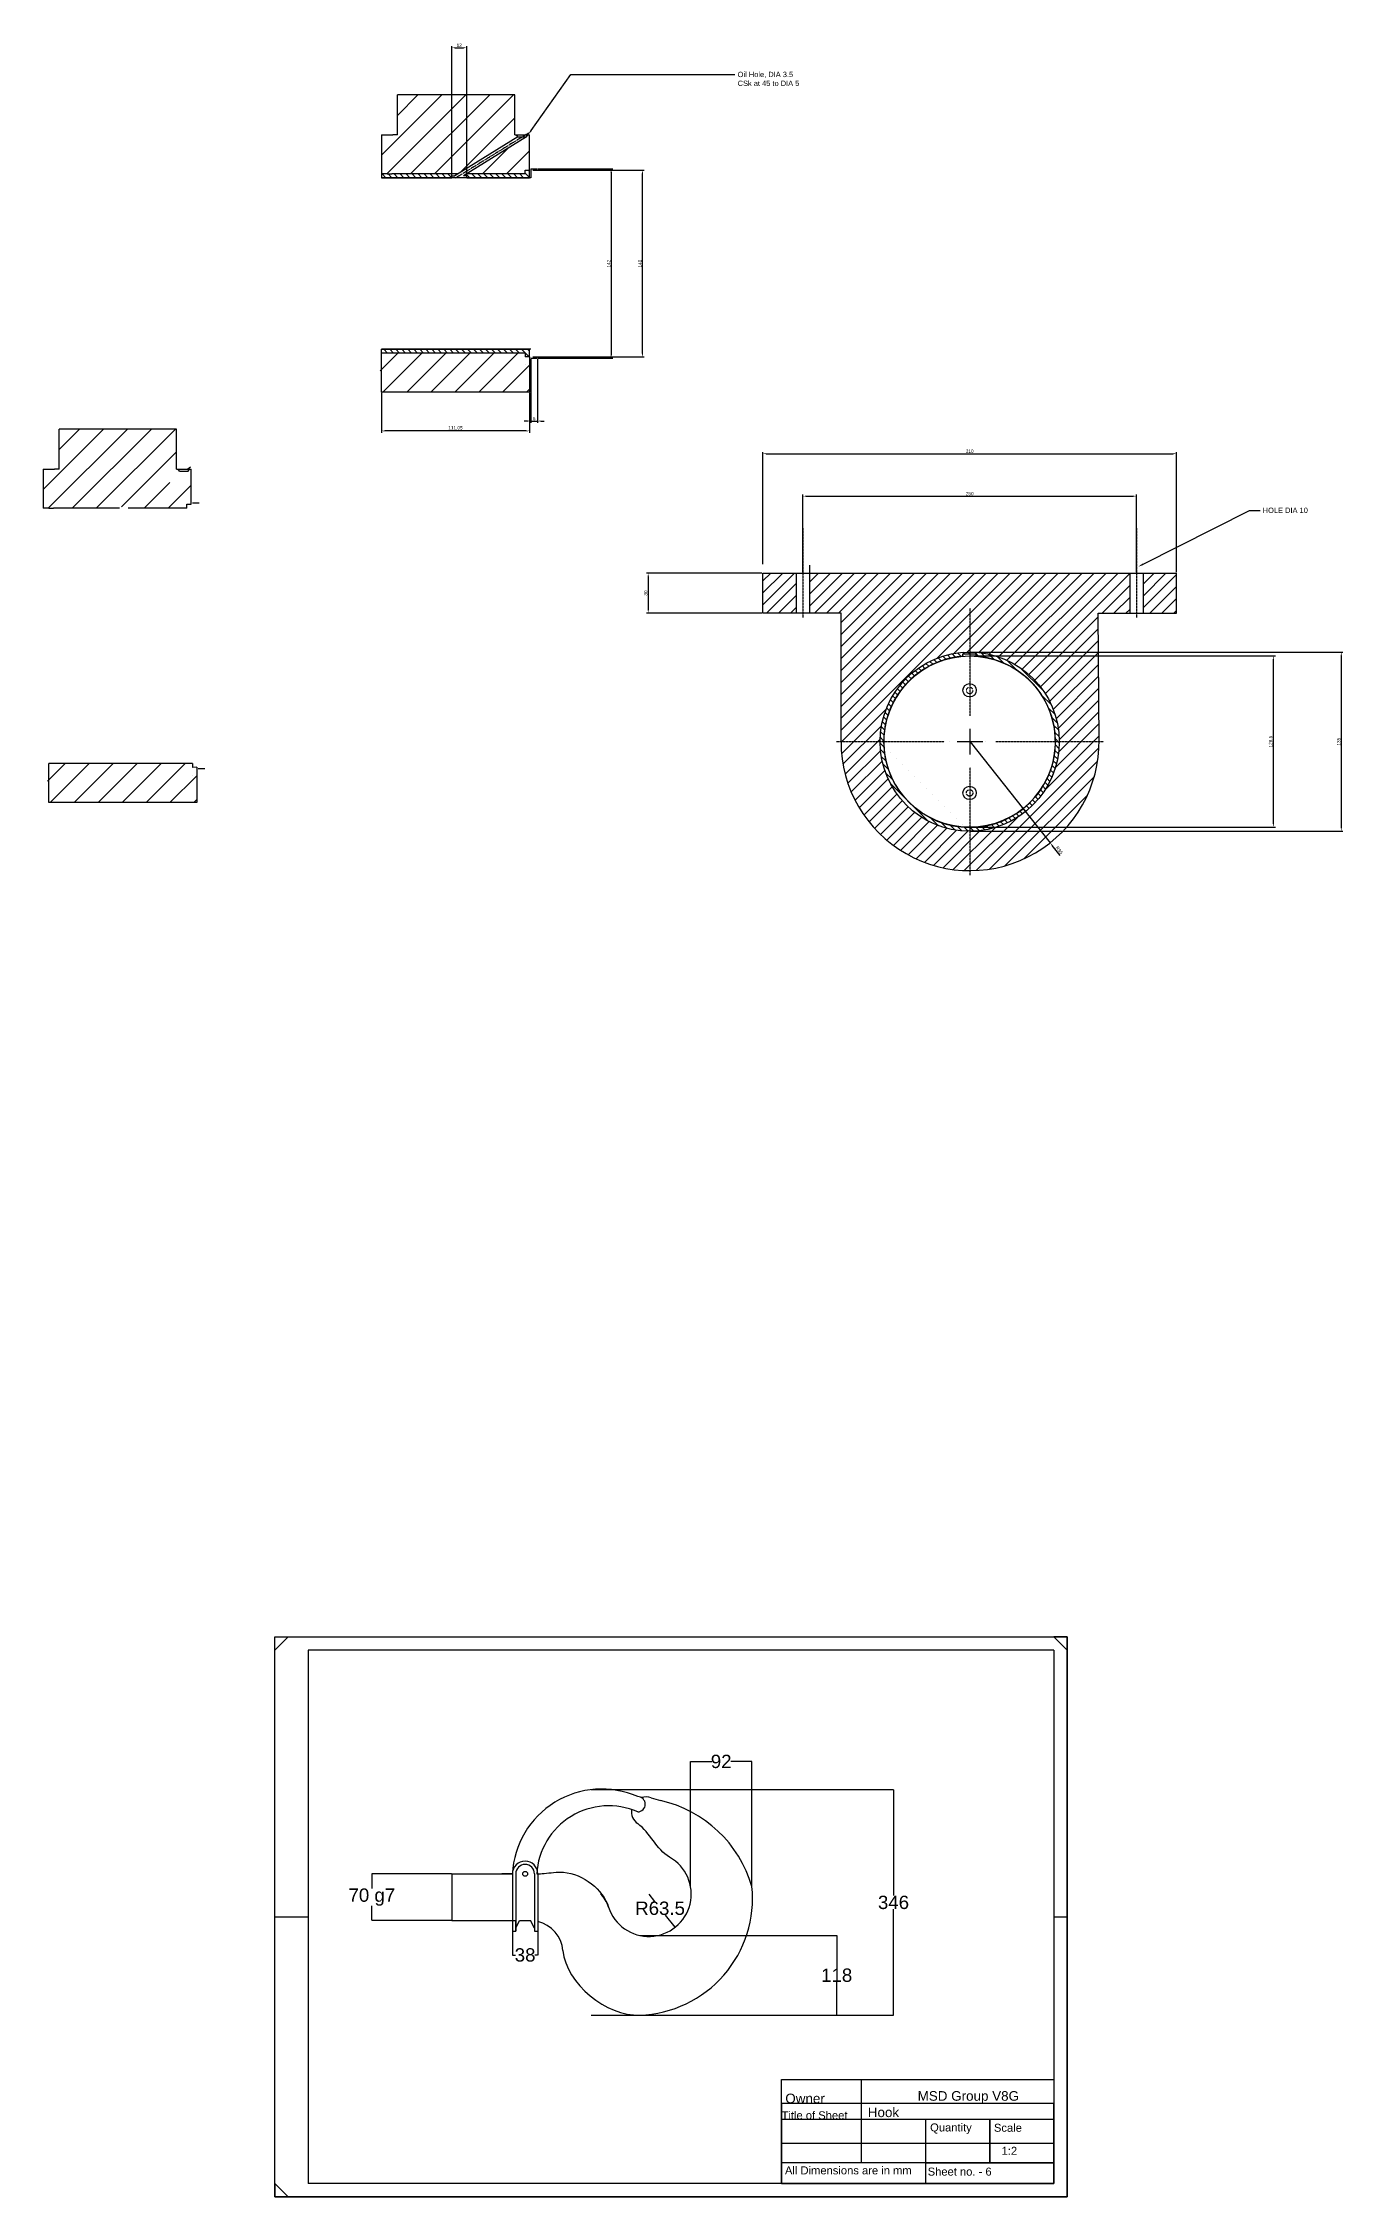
# Model space of a CAD drawing. Header units: inches. Extents: x -1655 to 7277, y -490 to 2343.
# Drawn here: x 2163 to 3138, y 363 to 1978 of the extents above; entities that cross this region are included whole.
import ezdxf
from ezdxf import colors
from ezdxf.entities.mleader import LeaderData, LeaderLine
from ezdxf.math import Vec2, Vec3

# ---------------------------------------------------------------- set-up
doc = ezdxf.new("R2010")
doc.units = ezdxf.units.IN
doc.header["$MEASUREMENT"] = 0
doc.linetypes.add('AM_ISO02W050x2', pattern=[3.75, 3, -0.75])
doc.linetypes.add('CENTER2', pattern=[1.125, 0.75, -0.125, 0.125, -0.125])
doc.styles.get("Standard").update_dxf_attribs({"font": 'arial.ttf'})
doc.dimstyles.new('AM_ANSI', dxfattribs={"dimtxt": 10, "dimasz": 0.12, "dimexe": 0.1, "dimexo": 0.05, "dimgap": 0.06, "dimtad": 0, "dimtih": 1, "dimtoh": 1, "dimdec": 4, "dimzin": 7, "dimdsep": 46, "dimtxsty": 'Standard', "dimcen": 0, "dimclrd": 256, "dimclre": 256, "dimclrt": 256, "dimadec": 0, "dimazin": 2, "dimtp": 0.1, "dimtm": 0.1, "dimtfac": 0.71, "dimtdec": 4, "dimtofl": 0, "dimtmove": 0, "dimatfit": 3, "dimfxl": 1, "dimtolj": 1, "dimtzin": 7, "dimlwd": -1, "dimlwe": -1, "dimarcsym": 1})
doc.dimstyles.new('AM_ANSI$4', dxfattribs={"dimtxt": 10, "dimasz": 0.12, "dimexe": 0.1, "dimexo": 0.05, "dimgap": 0.06, "dimtad": 0, "dimtih": 1, "dimtoh": 1, "dimdec": 4, "dimzin": 7, "dimdsep": 46, "dimtxsty": 'Standard', "dimcen": 0, "dimclrd": 256, "dimclre": 256, "dimclrt": 256, "dimadec": 0, "dimazin": 2, "dimtp": 0.1, "dimtm": 0.1, "dimtfac": 0.71, "dimtdec": 4, "dimtofl": 0, "dimtmove": 0, "dimatfit": 0, "dimfxl": 1, "dimtolj": 1, "dimtzin": 7, "dimlwd": -1, "dimlwe": -1, "dimarcsym": 1})
doc.dimstyles.new('ISO-25', dxfattribs={"dimtxt": 2.5, "dimasz": 2.5, "dimexe": 1.25, "dimexo": 0.625, "dimtad": 1, "dimtxsty": 'Standard', "dimcen": 2.5, "dimadec": 0, "dimazin": 0, "dimtfac": 1, "dimtmove": 0, "dimatfit": 3, "dimfxl": 1, "dimarcsym": 0})
pattern_1 = [(45, (-526.9665, -308.223), (-4.490128, 4.490128), [])]
pattern_2 = [(45, (-614.13, -200.278), (-8.980256, 8.980256), [])]
pattern_3 = [(135, (-360.4687, 50.267), (-2.245064, -2.245064), [])]
pattern_4 = [(45, (-360.469, 50.267), (-8.980256, 8.980256), [])]

# ---------------------------------------------------------------- blocks, each defined once
blk = doc.blocks.new('*U16')
at = {"color": 0, "linetype": 'CENTER2', "transparency": 16777216}
blk.add_line((0, 33.615), (0, -33.615), dxfattribs=at)
blk = doc.blocks.new('*U17')
at = {"color": 0, "linetype": 'CENTER2', "transparency": 16777216}
blk.add_line((0, 33.615), (0, -33.615), dxfattribs=at)
blk = doc.blocks.new('*D11')
at = {"color": 0, "lineweight": -2, "transparency": 16777216}
for p, q in [((2858.6, 1521), (3137.5, 1521)), ((3136.3, 1518.5), (3136.3, 1389.2)), ((2858.6, 1386.7), (3137.5, 1386.7))]:
    blk.add_line(p, q, dxfattribs=at)
at = {"color": 0, "transparency": 16777216}
for points in [[(3135.9, 1518.5), (3136.7, 1518.5), (3136.3, 1521)], [(3135.9, 1389.2), (3136.7, 1389.2), (3136.3, 1386.7)]]:
    blk.add_solid(points, dxfattribs=at)
at = {"layer": 'Defpoints', "color": 0, "transparency": 16777216}
for p in [(2858, 1521), (2858, 1386.7), (3136.3, 1386.7)]:
    blk.add_point(p, dxfattribs=at)
at = {"color": 0, "transparency": 16777216, "insert": (3134.4, 1453.8), "char_height": 2.5, "attachment_point": 5, "rotation": 90}
blk.add_mtext('135', dxfattribs=at)
blk = doc.blocks.new('*D9')
at = {"color": 0, "lineweight": -2, "transparency": 16777216}
for p, q in [((2858.6, 1518.1), (3086.9, 1518.1)), ((3085.6, 1392.1), (3085.6, 1515.6)), ((2858.6, 1389.6), (3086.9, 1389.6))]:
    blk.add_line(p, q, dxfattribs=at)
at = {"color": 0, "transparency": 16777216}
for points in [[(3085.2, 1515.6), (3086, 1515.6), (3085.6, 1518.1)], [(3085.2, 1392.1), (3086, 1392.1), (3085.6, 1389.6)]]:
    blk.add_solid(points, dxfattribs=at)
at = {"layer": 'Defpoints', "color": 0, "transparency": 16777216}
for p in [(2858, 1518.1), (3085.6, 1518.1), (2858, 1389.6)]:
    blk.add_point(p, dxfattribs=at)
at = {"color": 0, "transparency": 16777216, "insert": (3083.5, 1453.8), "char_height": 2.5, "attachment_point": 5, "rotation": 90}
blk.add_mtext('128,5', dxfattribs=at)
blk = doc.blocks.new('*U18')
at = {"color": 0, "linetype": 'CENTER2', "transparency": 16777216}
for p, q in [((0, 19.3), (0, 100.2)), ((-100.2, 0), (-19.3, 0)), ((19.3, 0), (100.2, 0)), ((0, -100.2), (0, -19.3))]:
    blk.add_line(p, q, dxfattribs=at)
at = {"color": 0, "linetype": 'Continuous', "transparency": 16777216}
for p, q in [((-9.7, 0), (9.7, 0)), ((0, -9.7), (0, 9.7))]:
    blk.add_line(p, q, dxfattribs=at)
blk = doc.blocks.new('*D10')
at = {"color": 0, "lineweight": -2, "transparency": 16777216}
for p, q in [((2858, 1453.8), (2918, 1378)), ((2925.6, 1368.4), (2919.6, 1376))]:
    blk.add_line(p, q, dxfattribs=at)
at = {"color": 0, "transparency": 16777216}
blk.add_solid([(2919.9, 1376.3), (2919.3, 1375.8), (2918, 1378)], dxfattribs=at)
at = {"layer": 'Defpoints', "color": 0, "transparency": 16777216}
for p in [(2858, 1453.8), (2918, 1378)]:
    blk.add_point(p, dxfattribs=at)
at = {"color": 0, "transparency": 16777216, "insert": (2924.9, 1372.4), "char_height": 2.5, "attachment_point": 5, "rotation": 308.3696}
blk.add_mtext('R95', dxfattribs=at)
blk = doc.blocks.new('*D12')
at = {"color": 0, "lineweight": -2, "transparency": 16777216}
for p, q in [((2702, 1580.2), (2615.4, 1580.2)), ((2616.7, 1577.7), (2616.7, 1552.7)), ((2702, 1550.2), (2615.4, 1550.2))]:
    blk.add_line(p, q, dxfattribs=at)
at = {"color": 0, "transparency": 16777216}
for points in [[(2616.3, 1577.7), (2617.1, 1577.7), (2616.7, 1580.2)], [(2616.3, 1552.7), (2617.1, 1552.7), (2616.7, 1550.2)]]:
    blk.add_solid(points, dxfattribs=at)
at = {"layer": 'Defpoints', "color": 0, "transparency": 16777216}
for p in [(2702.7, 1580.2), (2616.7, 1550.2), (2702.7, 1550.2)]:
    blk.add_point(p, dxfattribs=at)
at = {"color": 0, "transparency": 16777216, "insert": (2614.8, 1565.2), "char_height": 2.5, "attachment_point": 5, "rotation": 90}
blk.add_mtext('30', dxfattribs=at)
blk = doc.blocks.new('*D13')
at = {"color": 0, "lineweight": -2, "transparency": 16777216}
for p, q in [((2732.7, 1580.9), (2732.7, 1639.1)), ((2735.2, 1637.9), (2980.2, 1637.9)), ((2982.7, 1580.9), (2982.7, 1639.1))]:
    blk.add_line(p, q, dxfattribs=at)
at = {"color": 0, "transparency": 16777216}
for points in [[(2735.2, 1638.3), (2735.2, 1637.5), (2732.7, 1637.9)], [(2980.2, 1638.3), (2980.2, 1637.5), (2982.7, 1637.9)]]:
    blk.add_solid(points, dxfattribs=at)
at = {"layer": 'Defpoints', "color": 0, "transparency": 16777216}
for p in [(2982.7, 1637.9), (2732.7, 1580.2), (2982.7, 1580.2)]:
    blk.add_point(p, dxfattribs=at)
at = {"color": 0, "transparency": 16777216, "insert": (2857.7, 1639.8), "char_height": 2.5, "attachment_point": 5}
blk.add_mtext('250', dxfattribs=at)
blk = doc.blocks.new('*D14')
at = {"color": 0, "lineweight": -2, "transparency": 16777216}
for p, q in [((2702.7, 1586.9), (2702.7, 1671)), ((2705.2, 1669.7), (3010.2, 1669.7)), ((3012.7, 1580.9), (3012.7, 1671))]:
    blk.add_line(p, q, dxfattribs=at)
at = {"color": 0, "transparency": 16777216}
for points in [[(2705.2, 1670.1), (2705.2, 1669.3), (2702.7, 1669.7)], [(3010.2, 1670.1), (3010.2, 1669.3), (3012.7, 1669.7)]]:
    blk.add_solid(points, dxfattribs=at)
at = {"layer": 'Defpoints', "color": 0, "transparency": 16777216}
for p in [(3012.7, 1669.7), (2702.7, 1586.2), (3012.7, 1580.2)]:
    blk.add_point(p, dxfattribs=at)
at = {"color": 0, "transparency": 16777216, "insert": (2857.7, 1671.6), "char_height": 2.5, "attachment_point": 5}
blk.add_mtext('310', dxfattribs=at)
blk = doc.blocks.new('.')
h = blk.add_hatch()
h.set_pattern_fill('ANSI31', color=256, scale=4)
h.set_pattern_definition(pattern_2)
h.paths.add_polyline_path([(2263.7, 1658.2), (2263, 1658.2), (2263, 1688.2), (2175, 1688.2), (2175, 1658.2), (2171.5, 1658.2), (2166.3, 1658.2), (2163, 1658.2), (2163, 1628.9), (2167.3, 1628.9), (2170.8, 1628.9), (2220.3, 1628.9), (2265.2, 1656.7)])
h = blk.add_hatch()
h.set_pattern_fill('ANSI31', color=256, scale=4)
h.set_pattern_definition(pattern_2)
h.paths.add_polyline_path([(2267.3, 1628.9), (2270.8, 1628.9), (2270.8, 1631.8), (2274, 1631.8), (2274, 1658.2), (2273.3, 1658.2), (2271.8, 1656.7), (2226.9, 1628.9)])
h = blk.add_hatch()
h.set_pattern_fill('ANSI31', color=256, scale=4)
h.set_pattern_definition([(45, (-610.789, -257.5), (-8.980256, 8.980256), [])])
h.paths.add_polyline_path([(2278.3, 1434.6), (2274.1, 1434.5), (2274.1, 1437.4), (2166.4, 1437.4), (2166.4, 1408.1), (2278.4, 1408.1)])
for p, q in [((2175, 1658.2), (2175, 1688.2)), ((2263, 1688.2), (2175, 1688.2)), ((2263, 1658.2), (2263, 1688.2)), ((2163, 1658.2), (2163, 1628.9)), ((2163, 1658.2), (2166.3, 1658.2)), ((2166.3, 1658.2), (2171.5, 1658.2)), ((2175, 1658.2), (2171.5, 1658.2)), ((2263, 1658.2), (2274, 1658.2)), ((2265.2, 1656.7), (2264.3, 1658.2)), ((2265.2, 1656.7), (2271.8, 1656.7)), ((2271.5, 1658.5), (2273.5, 1659.8)), ((2271.8, 1656.7), (2272.7, 1658.2)), ((2274, 1631.8), (2274, 1658.2)), ((2270.8, 1628.9), (2270.8, 1631.8)), ((2270.8, 1631.8), (2274, 1631.8)), ((2275, 1632.8), (2280, 1632.8)), ((2167.3, 1628.9), (2163, 1628.9)), ((2167.3, 1628.9), (2163, 1628.9)), ((2167.3, 1628.9), (2170.8, 1628.9)), ((2220.3, 1628.9), (2170.8, 1628.9)), ((2220.3, 1628.9), (2170.8, 1628.9)), ((2267.3, 1628.9), (2226.9, 1628.9)), ((2267.3, 1628.9), (2226.9, 1628.9)), ((2270.8, 1628.9), (2267.3, 1628.9)), ((2275.1, 1437.4), (2167.3, 1437.4)), ((2167.3, 1408.1), (2167.3, 1437.4)), ((2275.1, 1437.4), (2275.1, 1434.5)), ((2278.3, 1434.6), (2275.1, 1434.5)), ((2275.1, 1428.5), (2275.1, 1428.5)), ((2278.3, 1434.6), (2278.4, 1408.1)), ((2279.3, 1433.6), (2284.3, 1433.6)), ((2278.4, 1408.1), (2167.3, 1408.1))]:
    blk.add_line(p, q)
blk = doc.blocks.new('*U26')
at = {"color": 0, "linetype": 'CENTER2', "transparency": 16777216}
blk.add_line((26.6, 16.4), (-26.6, -16.4), dxfattribs=at)
blk = doc.blocks.new('*D21')
at = {"color": 0, "lineweight": -2, "transparency": 16777216}
for p, q in [((2534.3, 1883.3), (2590.1, 1883.3)), ((2588.9, 1880.8), (2588.9, 1743.8)), ((2534.3, 1741.3), (2590.1, 1741.3))]:
    blk.add_line(p, q, dxfattribs=at)
at = {"color": 0, "transparency": 16777216}
for points in [[(2588.4, 1880.8), (2589.3, 1880.8), (2588.9, 1883.3)], [(2588.4, 1743.8), (2589.3, 1743.8), (2588.9, 1741.3)]]:
    blk.add_solid(points, dxfattribs=at)
at = {"layer": 'Defpoints', "color": 0, "transparency": 16777216}
for p in [(2533.7, 1883.3), (2533.7, 1741.3), (2588.9, 1741.3)]:
    blk.add_point(p, dxfattribs=at)
at = {"color": 0, "transparency": 16777216, "insert": (2587, 1812.3), "char_height": 2.5, "attachment_point": 5, "rotation": 90}
blk.add_mtext('142', dxfattribs=at)
blk = doc.blocks.new('*D20')
at = {"color": 0, "lineweight": -2, "transparency": 16777216}
for p, q in [((2530.3, 1882.3), (2613.7, 1882.3)), ((2612.5, 1744.8), (2612.5, 1879.8)), ((2530.3, 1742.3), (2613.7, 1742.3))]:
    blk.add_line(p, q, dxfattribs=at)
at = {"color": 0, "transparency": 16777216}
for points in [[(2612, 1879.8), (2612.9, 1879.8), (2612.5, 1882.3)], [(2612, 1744.8), (2612.9, 1744.8), (2612.5, 1742.3)]]:
    blk.add_solid(points, dxfattribs=at)
at = {"layer": 'Defpoints', "color": 0, "transparency": 16777216}
for p in [(2529.7, 1882.3), (2612.5, 1882.3), (2529.7, 1742.3)]:
    blk.add_point(p, dxfattribs=at)
at = {"color": 0, "transparency": 16777216, "insert": (2610.6, 1812.3), "char_height": 2.5, "attachment_point": 5, "rotation": 90}
blk.add_mtext('140', dxfattribs=at)
blk = doc.blocks.new('*D22')
at = {"color": 0, "lineweight": -2, "transparency": 16777216}
for p, q in [((2528.7, 1740.7), (2528.7, 1693)), ((2533.7, 1740.7), (2533.7, 1693)), ((2526.2, 1694.2), (2523.7, 1694.2)), ((2528.7, 1694.2), (2533.7, 1694.2)), ((2536.2, 1694.2), (2538.7, 1694.2))]:
    blk.add_line(p, q, dxfattribs=at)
at = {"color": 0, "transparency": 16777216}
for points in [[(2526.2, 1694.6), (2526.2, 1693.8), (2528.7, 1694.2)], [(2536.2, 1694.6), (2536.2, 1693.8), (2533.7, 1694.2)]]:
    blk.add_solid(points, dxfattribs=at)
at = {"layer": 'Defpoints', "color": 0, "transparency": 16777216}
for p in [(2528.7, 1741.3), (2533.7, 1741.3), (2533.7, 1694.2)]:
    blk.add_point(p, dxfattribs=at)
at = {"color": 0, "transparency": 16777216, "insert": (2531.2, 1696.1), "char_height": 2.5, "attachment_point": 5}
blk.add_mtext('5', dxfattribs=at)
blk = doc.blocks.new('*D23')
at = {"color": 0, "lineweight": -2, "transparency": 16777216}
for p, q in [((2469.4, 1877.3), (2469.4, 1975.4)), ((2471.9, 1974.1), (2478.1, 1974.1)), ((2480.6, 1877.3), (2480.6, 1975.4))]:
    blk.add_line(p, q, dxfattribs=at)
at = {"color": 0, "transparency": 16777216}
for points in [[(2471.9, 1974.5), (2471.9, 1973.7), (2469.4, 1974.1)], [(2478.1, 1974.5), (2478.1, 1973.7), (2480.6, 1974.1)]]:
    blk.add_solid(points, dxfattribs=at)
at = {"layer": 'Defpoints', "color": 0, "transparency": 16777216}
for p in [(2480.6, 1974.1), (2469.4, 1876.6), (2480.6, 1876.6)]:
    blk.add_point(p, dxfattribs=at)
at = {"color": 0, "transparency": 16777216, "insert": (2475, 1976), "char_height": 2.5, "attachment_point": 5}
blk.add_mtext('12', dxfattribs=at)
blk = doc.blocks.new('*D24')
at = {"color": 0, "lineweight": -2, "transparency": 16777216}
for p, q in [((2416.7, 1715.3), (2416.7, 1685.5)), ((2527.7, 1715.3), (2527.7, 1685.5)), ((2525.2, 1686.8), (2419.2, 1686.8))]:
    blk.add_line(p, q, dxfattribs=at)
at = {"color": 0, "transparency": 16777216}
for points in [[(2419.2, 1687.2), (2419.2, 1686.4), (2416.7, 1686.8)], [(2525.2, 1687.2), (2525.2, 1686.4), (2527.7, 1686.8)]]:
    blk.add_solid(points, dxfattribs=at)
at = {"layer": 'Defpoints', "color": 0, "transparency": 16777216}
for p in [(2416.7, 1715.9), (2527.7, 1715.9), (2416.7, 1686.8)]:
    blk.add_point(p, dxfattribs=at)
at = {"color": 0, "transparency": 16777216, "insert": (2472.2, 1688.9), "char_height": 2.5, "attachment_point": 5}
blk.add_mtext('111,05', dxfattribs=at)
blk = doc.blocks.new('*D47')
at = {"linetype": 'ByBlock', "transparency": 16777216}
for p, q in [((2469.3, 604.9), (2409.4, 604.9)), ((2409.5, 604.8), (2409.5, 593.9)), ((2469.3, 569.9), (2409.4, 569.9)), ((2409.5, 570), (2409.5, 580.8))]:
    blk.add_line(p, q, dxfattribs=at)
at = {"transparency": 16777216}
for points in [[(2409.5, 604.8), (2409.5, 604.8), (2409.5, 604.9)], [(2409.5, 570), (2409.5, 570), (2409.5, 569.9)]]:
    blk.add_solid(points, dxfattribs=at)
at = {"layer": 'Defpoints', "color": 0, "transparency": 16777216}
for p in [(2469.4, 604.9), (2409.5, 569.9), (2469.4, 569.9)]:
    blk.add_point(p, dxfattribs=at)
at = {"transparency": 16777216, "insert": (2409.5, 587.4), "char_height": 10, "attachment_point": 5}
blk.add_mtext('\\A1;70 g7', dxfattribs=at)
blk = doc.blocks.new('*D48')
at = {"linetype": 'ByBlock', "transparency": 16777216}
for p, q in [((2514.9, 561.8), (2514.9, 543.9)), ((2533.9, 561.8), (2533.9, 543.9)), ((2515, 544), (2517.2, 544)), ((2533.8, 544), (2531.6, 544))]:
    blk.add_line(p, q, dxfattribs=at)
at = {"transparency": 16777216}
for points in [[(2515, 544), (2515, 544), (2514.9, 544)], [(2533.8, 544), (2533.8, 544), (2533.9, 544)]]:
    blk.add_solid(points, dxfattribs=at)
at = {"layer": 'Defpoints', "color": 0, "transparency": 16777216}
for p in [(2514.9, 561.9), (2533.9, 561.9), (2514.9, 544)]:
    blk.add_point(p, dxfattribs=at)
at = {"transparency": 16777216, "insert": (2524.4, 544), "char_height": 10, "attachment_point": 5}
blk.add_mtext('\\A1;38', dxfattribs=at)
blk = doc.blocks.new('*D49')
at = {"linetype": 'ByBlock', "transparency": 16777216}
for p, q in [((2617.2, 589.7), (2621.5, 584.1)), ((2636.8, 564.8), (2629.7, 573.8))]:
    blk.add_line(p, q, dxfattribs=at)
at = {"transparency": 16777216}
blk.add_solid([(2636.8, 564.9), (2636.8, 564.8), (2636.9, 564.7)], dxfattribs=at)
at = {"layer": 'Defpoints', "color": 0, "transparency": 16777216}
for p in [(2617.2, 589.7), (2636.9, 564.7)]:
    blk.add_point(p, dxfattribs=at)
at = {"transparency": 16777216, "insert": (2625.6, 579), "char_height": 10, "attachment_point": 5}
blk.add_mtext('\\A1;R63.5', dxfattribs=at)
blk = doc.blocks.new('*D50')
at = {"linetype": 'ByBlock', "transparency": 16777216}
for p, q in [((2610.5, 558.6), (2758.1, 558.6)), ((2758, 558.5), (2758, 533.9)), ((2758, 499), (2758, 523.6)), ((2610.5, 498.9), (2758.1, 498.9))]:
    blk.add_line(p, q, dxfattribs=at)
at = {"transparency": 16777216}
for points in [[(2758, 558.5), (2758, 558.5), (2758, 558.6)], [(2758, 499), (2758, 499), (2758, 498.9)]]:
    blk.add_solid(points, dxfattribs=at)
at = {"layer": 'Defpoints', "color": 0, "transparency": 16777216}
for p in [(2610.4, 558.6), (2758, 558.6), (2610.4, 498.9)]:
    blk.add_point(p, dxfattribs=at)
at = {"transparency": 16777216, "insert": (2758, 528.8), "char_height": 10, "attachment_point": 5}
blk.add_mtext('\\A1;118', dxfattribs=at)
blk = doc.blocks.new('*D51')
at = {"linetype": 'ByBlock', "transparency": 16777216}
for p, q in [((2648.4, 595.5), (2648.4, 689.2)), ((2648.5, 689.1), (2664.3, 689.1)), ((2694.3, 689.1), (2678.6, 689.1)), ((2694.5, 595.5), (2694.5, 689.2))]:
    blk.add_line(p, q, dxfattribs=at)
at = {"transparency": 16777216}
for points in [[(2648.5, 689.2), (2648.5, 689.1), (2648.4, 689.1)], [(2694.3, 689.2), (2694.3, 689.1), (2694.5, 689.1)]]:
    blk.add_solid(points, dxfattribs=at)
at = {"layer": 'Defpoints', "color": 0, "transparency": 16777216}
for p in [(2648.4, 689.1), (2648.4, 595.5), (2694.5, 595.5)]:
    blk.add_point(p, dxfattribs=at)
at = {"transparency": 16777216, "insert": (2671.4, 689.1), "char_height": 10, "attachment_point": 5}
blk.add_mtext('\\A1;92', dxfattribs=at)
blk = doc.blocks.new('*D52')
at = {"linetype": 'ByBlock', "transparency": 16777216}
for p, q in [((2573.9, 668), (2800.7, 668)), ((2800.6, 667.8), (2800.6, 588.6)), ((2800.6, 499), (2800.6, 578.3)), ((2573.9, 498.9), (2800.7, 498.9))]:
    blk.add_line(p, q, dxfattribs=at)
at = {"transparency": 16777216}
for points in [[(2800.6, 667.8), (2800.7, 667.8), (2800.6, 668)], [(2800.6, 499), (2800.7, 499), (2800.6, 498.9)]]:
    blk.add_solid(points, dxfattribs=at)
at = {"layer": 'Defpoints', "color": 0, "transparency": 16777216}
for p in [(2573.8, 668), (2573.8, 498.9), (2800.6, 498.9)]:
    blk.add_point(p, dxfattribs=at)
at = {"transparency": 16777216, "insert": (2800.6, 583.4), "char_height": 10, "attachment_point": 5}
blk.add_mtext('\\A1;346', dxfattribs=at)
blk = doc.blocks.new('housing')
h = blk.add_hatch()
h.set_pattern_fill('ANSI31', color=256, scale=2)
h.set_pattern_definition(pattern_1)
h.paths.add_polyline_path([(2727.664, 1580.244), (2702.663, 1580.244), (2702.663, 1550.244), (2727.664, 1550.244)])
h.paths.add_polyline_path([(3012.667, 1580.244), (2987.666, 1580.244), (2987.666, 1550.244), (3012.667, 1550.244)])
h = blk.add_hatch()
h.set_pattern_fill('ANSI31', color=256, scale=2)
h.set_pattern_definition(pattern_1)
edge = h.paths.add_edge_path()
edge.add_line((2977.666, 1580.244), (2954.085, 1580.244))
edge.add_line((2954.085, 1580.244), (2761.245, 1580.244))
edge.add_line((2761.245, 1580.244), (2737.664, 1580.244))
edge.add_line((2737.664, 1580.244), (2737.664, 1550.244))
edge.add_line((2737.664, 1550.244), (2761.245, 1550.244))
edge.add_line((2761.245, 1550.244), (2761.245, 1453.828))
edge.add_line((2761.245, 1453.828), (2790.505, 1453.828))
edge.add_arc((2857.665, 1453.824), 67.16, 0.003333, 179.996667, ccw=False)
edge.add_line((2924.825, 1453.828), (2954.728, 1453.828))
edge.add_line((2954.728, 1453.828), (2954.085, 1550.244))
edge.add_line((2954.085, 1550.244), (2977.666, 1550.244))
edge.add_line((2977.666, 1550.244), (2977.666, 1580.244))
edge = h.paths.add_edge_path()
edge.add_line((2790.505, 1453.828), (2761.245, 1453.828))
edge.add_arc((2857.987, 1453.828), 96.741, 180, 270)
edge.add_line((2857.987, 1357.086), (2857.987, 1386.665))
edge.add_arc((2857.665, 1453.824), 67.16, 179.996667, 270.274133, ccw=False)
edge = h.paths.add_edge_path()
edge.add_line((2954.728, 1453.824), (2954.728, 1453.828))
edge.add_line((2954.728, 1453.828), (2924.825, 1453.828))
edge.add_arc((2857.665, 1453.824), 67.16, -89.725867, 0.003333, ccw=False)
edge.add_line((2857.987, 1386.665), (2857.987, 1357.086))
edge.add_arc((2857.987, 1453.828), 96.741, 270, 359.997671)
h = blk.add_hatch()
h.set_pattern_fill('ANSI31', color=256, angle=90)
h.set_pattern_definition([(135, (-526.9665, -308.2232), (-2.245064, -2.245064), [])])
h.paths.add_polyline_path([(2852.665, 1519.558), (2857.665, 1519.558), (2857.665, 1520.984, 0.41421356), (2790.505, 1453.824, 1), (2924.825, 1453.824, 0.41421356), (2857.665, 1520.984), (2857.665, 1519.558), (2859.415, 1519.558), (2862.665, 1519.558), (2862.665, 1518.074), (2862.665, 1517.944, -25.68706991), (2852.665, 1517.944), (2852.665, 1518.074)])
for p, q in [((2737.664, 1586.244), (2737.664, 1550.244)), ((2702.663, 1550.244), (2702.663, 1580.244)), ((2702.663, 1580.244), (3012.667, 1580.244)), ((2727.664, 1580.244), (2727.664, 1550.244)), ((2977.666, 1580.244), (2977.666, 1550.244)), ((2987.666, 1580.244), (2987.666, 1550.244)), ((3012.667, 1550.244), (3012.667, 1580.244)), ((2761.245, 1550.244), (2702.663, 1550.244)), ((2732.319, 1550.244), (2728.319, 1550.244)), ((2761.245, 1453.824), (2761.245, 1550.244)), ((2954.728, 1453.824), (2954.085, 1550.244)), ((2954.085, 1550.244), (3012.667, 1550.244)), ((2852.665, 1518.074), (2852.665, 1519.558)), ((2852.665, 1519.558), (2859.415, 1519.558)), ((2859.415, 1519.558), (2862.665, 1519.558)), ((2862.665, 1518.074), (2862.665, 1519.558)), ((2852.665, 1518.074), (2852.665, 1517.944)), ((2862.665, 1518.074), (2862.665, 1517.944)), ((2793.35, 1453.824), (2793.415, 1453.824)), ((2921.915, 1453.824), (2921.98, 1453.824))]:
    blk.add_line(p, q)
for centre, radius in [((2857.665, 1453.824), 67.16), ((2857.665, 1453.824), 64.25), ((2857.665, 1492.331), 5.001), ((2857.665, 1415.349), 5.001)]:
    blk.add_circle(centre, radius)
at = {"linetype": 'AM_ISO02W050x2', "lineweight": 15}
blk.add_circle((2857.665, 1492.227), 2.417, dxfattribs=at)
at = {"linetype": 'AM_ISO02W050x2'}
blk.add_circle((2857.665, 1415.421), 2.417, dxfattribs=at)
for centre, radius, start, end in [((2857.665, 1453.824), 64.315, 94.458808, 85.541192), ((2857.987, 1453.828), 96.741, 180, 0.766089)]:
    blk.add_arc(centre, radius, start, end)
at = {"linetype": 'CENTER2'}
for name, p in [('*U16', (2732.664, 1580.359)), ('*U17', (2982.666, 1580.359)), ('*U18', (2857.987, 1453.828))]:
    blk.add_blockref(name, p, dxfattribs=at)
for base, p1, p2, picture, middle in [((3012.667, 1669.723), (2702.663, 1586.244), (3012.667, 1580.244), '*D14', (2857.665, 1671.625)), ((2982.666, 1637.869), (2732.664, 1580.244), (2982.666, 1580.244), '*D13', (2857.665, 1639.771))]:
    dim = blk.add_linear_dim(base=base, p1=p1, p2=p2, dimstyle='ISO-25')
    dim.commit()
    dim.dimension.update_dxf_attribs({"geometry": picture, "text_midpoint": middle})
for base, p1, p2, picture, middle in [((2616.692, 1550.244), (2702.663, 1580.244), (2702.663, 1550.244), '*D12', (2614.79, 1565.244)), ((3085.603, 1518.073), (2857.987, 1389.575), (2857.987, 1518.073), '*D9', (3083.476, 1453.824))]:
    dim = blk.add_linear_dim(base=base, p1=p1, p2=p2, angle=90, dimstyle='ISO-25')
    dim.commit()
    dim.dimension.update_dxf_attribs({"geometry": picture, "text_midpoint": middle})
dim = blk.add_linear_dim(base=(3136.283, 1386.665), p1=(2857.987, 1520.983), p2=(2857.987, 1386.665), angle=90, text='135', dimstyle='ISO-25')
dim.commit()
dim.dimension.update_dxf_attribs({"geometry": '*D11', "text_midpoint": (3134.381, 1453.824)})
dim = blk.add_radius_dim(center=(2857.987, 1453.828), mpoint=(2918.037, 1377.98), text='R95', dimstyle='ISO-25')
dim.commit()
dim.dimension.update_dxf_attribs({"geometry": '*D10', "text_midpoint": (2924.879, 1372.401)})
ml = blk.add_multileader_mtext('Standard')
ml.set_content('HOLE DIA 10', color=256)
ml.set_leader_properties()
ml.build(insert=Vec2(0, 0))
ctx = ml.context
ctx.base_point, ctx.plane_origin = Vec3(3075.408, 1627.256), Vec3(2984.107, 1585.026)
notes = []
notes.append((ctx, [(0, (1, 1, 0), (3067.408, 1627.256), (1, 0), 8, [(0, [(2984.107, 1585.026)], 0, [])])]))
ctx.mtext.insert, ctx.mtext.width, ctx.mtext.flow_direction = Vec3(3077.408, 1629.29), 51.05229, 5
for ctx, leaders in notes:
    for number, flags, end, landing, length, lines in leaders:
        leader = LeaderData()
        leader.index, (leader.has_last_leader_line, leader.has_dogleg_vector, leader.attachment_direction) = number, flags
        leader.last_leader_point, leader.dogleg_vector, leader.dogleg_length = Vec3(end), Vec3(landing), length
        for number, points, colour, breaks in lines:
            line = LeaderLine()
            line.index, line.vertices, line.color, line.breaks = number, Vec3.list(points), colors.encode_raw_color(colour), breaks
            leader.lines.append(line)
        ctx.leaders.append(leader)
blk = doc.blocks.new('house')
h = blk.add_hatch()
h.set_pattern_fill('ANSI31', color=256, scale=4)
h.set_pattern_definition(pattern_4)
h.paths.add_polyline_path([(2517.352, 1908.734), (2516.687, 1908.734), (2516.687, 1938.734), (2428.687, 1938.734), (2428.687, 1908.734), (2425.187, 1908.734), (2419.919, 1908.734), (2416.687, 1908.734), (2416.687, 1879.468), (2420.937, 1879.468), (2424.437, 1879.468), (2473.951, 1879.468), (2518.84, 1907.246)])
h = blk.add_hatch()
h.set_pattern_fill('ANSI31', color=256, scale=4)
h.set_pattern_definition(pattern_4)
h.paths.add_polyline_path([(2520.937, 1879.468), (2524.437, 1879.468), (2524.437, 1882.314), (2527.687, 1882.314), (2527.687, 1908.734), (2526.98, 1908.734), (2525.492, 1907.246), (2480.602, 1879.468)])
h = blk.add_hatch()
h.set_pattern_fill('ANSI31', color=256, angle=90)
h.set_pattern_definition(pattern_3)
h.paths.add_polyline_path([(2469.361, 1876.628), (2469.361, 1879.468), (2420.937, 1879.468), (2416.687, 1879.468), (2416.687, 1876.628), (2420.937, 1876.628)])
h.paths.add_polyline_path([(2527.687, 1876.628), (2527.684, 1879.468), (2480.602, 1879.468), (2480.602, 1876.628)])
h = blk.add_hatch()
h.set_pattern_fill('ANSI31', color=256, angle=90)
h.set_pattern_definition(pattern_3)
h.paths.add_polyline_path([(2527.684, 1882.314), (2524.437, 1882.314), (2524.437, 1879.468), (2480.602, 1879.468), (2478.307, 1878.048), (2480.602, 1876.628), (2524.437, 1876.628), (2527.684, 1876.628)])
h = blk.add_hatch()
h.set_pattern_fill('ANSI31', color=256, scale=4)
h.set_pattern_definition([(45, (-361.415, 50.267), (-8.980256, 8.980256), [])])
h.paths.add_polyline_path([(2527.714, 1742.325), (2523.49, 1742.314), (2523.49, 1745.16), (2415.74, 1745.16), (2415.74, 1715.894), (2527.74, 1715.894)])
h = blk.add_hatch()
h.set_pattern_fill('ANSI31', color=256, angle=90)
h.set_pattern_definition(pattern_3)
h.paths.add_polyline_path([(2524.437, 1743.314), (2527.687, 1743.314), (2527.687, 1748), (2416.687, 1748), (2416.687, 1745.16), (2524.437, 1745.16)])
h = blk.add_hatch()
h.set_pattern_fill('ANSI31', color=256, angle=90)
h.set_pattern_definition(pattern_3)
h.paths.add_polyline_path([(2524.437, 1742.314), (2527.687, 1742.321), (2527.687, 1748.007), (2476.013, 1748), (2480.602, 1745.16), (2524.437, 1745.16)])
for p, q in [((2428.687, 1908.734), (2428.687, 1938.734)), ((2516.687, 1938.734), (2428.687, 1938.734)), ((2516.687, 1908.734), (2516.687, 1938.734)), ((2416.687, 1908.734), (2416.687, 1879.468)), ((2416.687, 1908.734), (2419.919, 1908.734)), ((2419.919, 1908.734), (2425.187, 1908.734)), ((2428.687, 1908.734), (2425.187, 1908.734)), ((2518.84, 1907.246), (2471.656, 1878.048)), ((2525.492, 1907.246), (2478.307, 1878.048)), ((2516.687, 1908.734), (2527.687, 1908.734)), ((2518.84, 1907.246), (2517.988, 1908.723)), ((2518.84, 1907.246), (2525.492, 1907.246)), ((2525.132, 1909.081), (2527.169, 1910.342)), ((2525.492, 1907.246), (2526.358, 1908.746)), ((2527.687, 1882.314), (2527.687, 1908.734)), ((2420.937, 1879.468), (2416.687, 1879.468)), ((2416.687, 1879.468), (2416.687, 1876.628)), ((2420.937, 1879.468), (2416.687, 1879.468)), ((2416.687, 1879.468), (2416.687, 1876.628)), ((2416.687, 1876.628), (2420.937, 1876.628)), ((2528.687, 1876.564), (2416.687, 1876.564)), ((2528.687, 1876.564), (2416.687, 1876.564)), ((2528.687, 1876.564), (2416.687, 1876.564)), ((2420.937, 1879.468), (2424.437, 1879.468)), ((2420.937, 1876.628), (2424.437, 1876.628)), ((2473.951, 1879.468), (2424.437, 1879.468)), ((2473.951, 1879.468), (2424.437, 1879.468)), ((2424.437, 1876.628), (2469.361, 1876.628)), ((2469.361, 1876.628), (2469.361, 1878.048)), ((2469.361, 1878.048), (2471.656, 1878.048)), ((2480.602, 1878.048), (2478.307, 1878.048)), ((2520.937, 1879.468), (2480.602, 1879.468)), ((2520.937, 1879.468), (2480.602, 1879.468)), ((2480.602, 1876.628), (2480.602, 1878.048)), ((2480.602, 1876.628), (2482.903, 1876.628)), ((2482.903, 1876.628), (2520.937, 1876.628)), ((2524.437, 1879.468), (2520.937, 1879.468)), ((2520.937, 1876.628), (2524.437, 1876.628)), ((2524.437, 1879.468), (2524.437, 1882.314)), ((2524.437, 1882.314), (2527.687, 1882.314)), ((2524.437, 1876.628), (2527.687, 1876.628)), ((2527.687, 1876.628), (2527.68, 1882.314)), ((2528.687, 1883.314), (2528.687, 1876.628)), ((2528.687, 1883.314), (2533.687, 1883.314)), ((2528.687, 1748.064), (2416.687, 1748.064)), ((2528.687, 1748.064), (2416.687, 1748.064)), ((2528.687, 1748.064), (2416.687, 1748.064)), ((2416.687, 1748), (2527.687, 1748)), ((2416.687, 1745.16), (2416.687, 1748)), ((2416.687, 1745.16), (2416.687, 1748)), ((2524.437, 1745.16), (2416.687, 1745.16)), ((2416.687, 1715.894), (2416.687, 1745.16)), ((2524.437, 1745.16), (2524.437, 1742.314)), ((2527.687, 1742.322), (2527.687, 1748)), ((2527.687, 1742.322), (2524.437, 1742.314)), ((2524.437, 1736.312), (2524.437, 1736.308)), ((2527.714, 1742.325), (2527.74, 1715.894)), ((2528.687, 1741.328), (2533.687, 1741.328)), ((2527.74, 1715.894), (2416.687, 1715.894))]:
    blk.add_line(p, q)
at = {"linetype": 'CENTER2'}
blk.add_blockref('*U26', (2498.574, 1892.647), dxfattribs=at)
dim = blk.add_linear_dim(base=(2480.602, 1974.112), p1=(2469.361, 1876.628), p2=(2480.602, 1876.628), text='12', dimstyle='ISO-25')
dim.commit()
dim.dimension.update_dxf_attribs({"geometry": '*D23', "text_midpoint": (2474.982, 1975.993)})
for base, p1, p2, text, picture, middle in [((2612.454, 1882.314), (2529.687, 1742.328), (2529.687, 1882.314), '140', '*D20', (2610.553, 1812.321)), ((2588.85, 1741.328), (2533.687, 1883.314), (2533.687, 1741.328), '142', '*D21', (2586.97, 1812.321))]:
    dim = blk.add_linear_dim(base=base, p1=p1, p2=p2, angle=90, text=text, dimstyle='ISO-25')
    dim.commit()
    dim.dimension.update_dxf_attribs({"geometry": picture, "text_midpoint": middle})
for base, p1, p2, picture, middle in [((2533.687, 1694.232), (2528.687, 1741.328), (2533.687, 1741.328), '*D22', (2531.187, 1696.128)), ((2416.687, 1686.787), (2527.74, 1715.894), (2416.687, 1715.894), '*D24', (2472.214, 1688.915))]:
    dim = blk.add_linear_dim(base=base, p1=p1, p2=p2, dimstyle='ISO-25')
    dim.commit()
    dim.dimension.update_dxf_attribs({"geometry": picture, "text_midpoint": middle})
ml = blk.add_multileader_mtext('Standard')
ml.set_content('{\\C256;Oil Hole, DIA 3.5\\PCSk at 45 to DIA 5}', color=256)
ml.set_leader_properties()
ml.build(insert=Vec2(0, 0))
ctx = ml.context
ctx.base_point, ctx.plane_origin = Vec3(2681.744, 1954.087), Vec3(2526.581, 1908.726)
notes = []
notes.append((ctx, [(0, (1, 1, 0), (2558.58, 1954.087), (1, 0), 123.164, [(0, [(2526.581, 1908.726)], 0, [])])]))
ctx.mtext.insert, ctx.mtext.flow_direction = Vec3(2683.744, 1956.121), 5
for ctx, leaders in notes:
    for number, flags, end, landing, length, lines in leaders:
        leader = LeaderData()
        leader.index, (leader.has_last_leader_line, leader.has_dogleg_vector, leader.attachment_direction) = number, flags
        leader.last_leader_point, leader.dogleg_vector, leader.dogleg_length = Vec3(end), Vec3(landing), length
        for number, points, colour, breaks in lines:
            line = LeaderLine()
            line.index, line.vertices, line.color, line.breaks = number, Vec3.list(points), colors.encode_raw_color(colour), breaks
            leader.lines.append(line)
        ctx.leaders.append(leader)

msp = doc.modelspace()

# ---------------------------------------------------------------- linework, layer by layer
for p, q in [((2336.70277, 772.59917), (2346.70277, 782.59917)), ((2930.70277, 772.59917), (2920.70277, 782.59917)), ((2632.73044, 617.34631), (2632.73044, 617.34631)), ((2632.73044, 617.34631), (2632.73044, 617.34631)), ((2632.73044, 617.34631), (2632.73044, 617.34631)), ((2632.73044, 617.34631), (2632.73044, 617.34631)), ((2632.73044, 617.34631), (2632.73044, 617.34631)), ((2632.73044, 617.34631), (2632.73044, 617.34631)), ((2469.3928, 604.87093), (2469.3928, 569.87093)), ((2469.3928, 604.87093), (2514.88333, 604.87093)), ((2514.88333, 604.87093), (2506.88333, 604.87093)), ((2514.88333, 604.87093), (2514.88333, 569.87093)), ((2517.38333, 604.87093), (2517.38333, 569.87093)), ((2531.43333, 604.87093), (2531.43333, 569.13295)), ((2533.93333, 604.87093), (2533.93333, 569.13295)), ((2336.70277, 572.59917), (2361.70277, 572.59917)), ((2469.3928, 569.87093), (2514.88333, 569.87093)), ((2514.88333, 569.87093), (2514.88333, 561.87093)), ((2514.88333, 569.87093), (2517.38333, 569.87093)), ((2517.38333, 569.87093), (2517.38333, 561.87093)), ((2517.38333, 564.2146), (2520.27037, 569.87093)), ((2520.27037, 569.87093), (2528.54628, 569.87093)), ((2520.27037, 569.87093), (2524.40833, 569.87093)), ((2531.43333, 564.2146), (2528.54628, 569.87093)), ((2531.43333, 569.13295), (2531.43333, 561.87093)), ((2533.93333, 569.13295), (2533.93333, 561.87093)), ((2920.70277, 572.59917), (2930.70277, 572.59917)), ((2514.88333, 561.87093), (2514.88333, 561.87093)), ((2514.88333, 561.87093), (2517.38333, 561.87093)), ((2531.43333, 561.87093), (2533.93333, 561.87093)), ((2824.70277, 388.19917), (2824.70277, 372.59917)), ((2336.70277, 372.59917), (2346.70277, 362.59917))]:
    msp.add_line(p, q)
for points in [[(2336.70277, 782.59917), (2930.70277, 782.59917), (2930.70277, 362.59917), (2336.70277, 362.59917)], [(2716.70277, 450.59917), (2920.70277, 450.59917), (2920.70277, 372.59917), (2716.70277, 372.59917)], [(2716.70277, 372.59917), (2920.70277, 372.59917), (2920.70277, 432.59917), (2716.70277, 432.59917)], [(2716.70277, 372.59917), (2920.70277, 372.59917), (2920.70277, 420.59917), (2716.70277, 420.59917)], [(2872.70277, 420.59917), (2824.70277, 420.59917), (2824.70277, 388.19917), (2872.70277, 388.19917)], [(2920.70277, 420.59917), (2872.70277, 420.59917), (2872.70277, 388.19917), (2920.70277, 388.19917)], [(2716.70277, 372.59917), (2920.70277, 372.59917), (2920.70277, 402.59917), (2716.70277, 402.59917)], [(2716.70277, 372.59917), (2920.70277, 372.59917), (2920.70277, 388.19917), (2716.70277, 388.19917)]]:
    msp.add_lwpolyline(points, close=True)
for points in [[(2920.70277, 362.59917), (2930.70277, 362.59917), (2930.70277, 782.59917), (2920.70277, 782.59917)], [(2361.70277, 772.59917), (2361.70277, 372.59917)], [(2920.70277, 772.59917), (2361.70277, 772.59917)], [(2920.70277, 772.59917), (2920.70277, 372.59917)], [(2517.38333, 561.87093), (2517.38333, 569.87093)], [(2776.70277, 388.19917), (2776.70277, 450.59917), (2920.70277, 450.59917), (2920.70277, 372.59917), (2776.70277, 372.59917)], [(2336.70277, 372.59917), (2336.70277, 362.59917), (2930.70277, 362.59917), (2930.70277, 372.59917)], [(2920.70277, 372.59917), (2361.70277, 372.59917)]]:
    msp.add_lwpolyline(points)
msp.add_circle((2524.40833, 604.87093), 1.82768)
for centre, radius, start, end in [((2581.77328, 601.45818), 66.97695, 66.19582574, 177.07928212), ((2608.80597, 657.03384), 5.70358, 270, 90), ((2615.08233, 651.56527), 11.03312, 69.9204738, 108.57182056), ((2587.10991, 601.77771), 54.09413, 66.35430132, 176.72191652), ((2615.08233, 651.56527), 11.03312, 171.92542775, 235.32885871), ((2639.12639, 717.34156), 59, 249.9204738, 257.15886961), ((2605.37685, 569.28445), 92.85499, 16.36751622, 77.15886961), ((2524.40833, 604.87093), 9.525, 0, 180), ((2617.18333, 589.66329), 31.75, 197.85664459, 60.68091514), ((2617.18333, 589.66329), 31.75, 197.85664459, 60.68091514), ((2524.40833, 604.87093), 7.025, 0, 180), ((2533.1043, 663.87093), 59, 270, 275.45655413), ((2563.16716, 572.26167), 25, 17.85664459, 45), ((2607.40767, 586.39211), 87.53113, 271.98091543, 5.94021004), ((2527.90386, 544.87093), 25, 5.56045025, 76.04388041)]:
    msp.add_arc(centre, radius, start, end)
for points in [[(2632.73044, 617.34631), (2622.64305, 623.01151), (2618.32097, 635.90988), (2608.80597, 642.49129)], [(2552.78622, 547.29333), (2555.21696, 522.32526), (2585.36221, 498.04615), (2610.43333, 498.91329)]]:
    msp.add_open_spline(points, degree=3)
msp.add_open_spline([(2538.71466, 605.13828), (2543.33066, 605.57922), (2563.47091, 608.86307), (2582.78913, 592.88312), (2586.96283, 579.92758)], degree=3, knots=[9.2914912225, 9.2914912225, 9.2914912225, 9.2914912225, 35.5384046366, 117.2057766138, 117.2057766138, 117.2057766138, 117.2057766138])

# ---------------------------------------------------------------- block references
for name in ['house', '.', 'housing']:
    msp.add_blockref(name, (0, 0))

# ---------------------------------------------------------------- texts
at = {"attachment_point": 1}
for s, width, heights, insert, char_height in [(' Owner', 50.617645, [0], (2716.70277, 440.04964), 7.2), ('MSD Group V8G', 112.7393063, [0], (2818.70277, 441.92086), 7.2), ('Title of Sheet', 54.7590919, [0], (2716.70277, 426.80381), 6), ('\\pxt8;Hook', 138.9083223, [0], (2781.33586, 429.64583), 7.2), ('Quantity', 40.2640362, [0], (2828.04215, 417.69171), 6), ('Scale', 41.4144354, [0], (2875.89883, 417.46182), 6), ('\\pxi-3,l4,t4;1:2', 40.9471289, [0], (2875.63878, 400.1719), 6), ('All Dimensions are in mm', 115.8458807, [0], (2719.21421, 385.50754), 6), ('Sheet no. - 6', 87.2004007, [2.1729], (2826.20151, 384.58799), 6)]:
    msp.add_mtext_dynamic_manual_height_columns(s, width=width, gutter_width=15, heights=heights, dxfattribs=dict(at, insert=insert, char_height=char_height))

# ---------------------------------------------------------------- dimensions: what is measured, and where the dimension line sits
for base, p1, p2, text, picture, middle in [((2648.40139, 689.14509), (2694.46879, 595.45076), (2648.40139, 595.45076), '92', '*D51', (2671.43509, 689.14509)), ((2514.88333, 543.99383), (2533.93333, 561.87093), (2514.88333, 561.87093), '38', '*D48', (2524.40833, 543.99383))]:
    dim = msp.add_linear_dim(base=base, p1=p1, p2=p2, text=text, dimstyle='AM_ANSI')
    dim.commit()
    dim.dimension.update_dxf_attribs({"geometry": picture, "text_midpoint": middle})
for base, p1, p2, text, picture, middle in [((2800.64623, 498.91329), (2573.8487, 667.96467), (2573.8487, 498.91329), '346', '*D52', (2800.64623, 583.43898)), ((2758.01809, 558.63911), (2610.43333, 498.91329), (2610.43333, 558.63911), '118', '*D50', (2758.01809, 528.7762))]:
    dim = msp.add_linear_dim(base=base, p1=p1, p2=p2, angle=90, text=text, dimstyle='AM_ANSI')
    dim.commit()
    dim.dimension.update_dxf_attribs({"geometry": picture, "text_midpoint": middle})
dim = msp.add_linear_dim(base=(2409.52697, 569.87093), p1=(2469.3928, 604.87093), p2=(2469.3928, 569.87093), angle=90, text='70 g7', dimstyle='AM_ANSI')
dim.commit()
dim.dimension.update_dxf_attribs({"geometry": '*D47', "text_midpoint": (2409.52697, 587.37093), "dimtype": 160})
dim = msp.add_radius_dim(center=(2617.18333, 589.66329), mpoint=(2636.85801, 564.74403), text='R63.5', dimstyle='AM_ANSI$4')
dim.commit()
dim.dimension.update_dxf_attribs({"geometry": '*D49', "text_midpoint": (2625.62684, 578.96904), "dimtype": 164})

doc.saveas('drawing.dxf')
